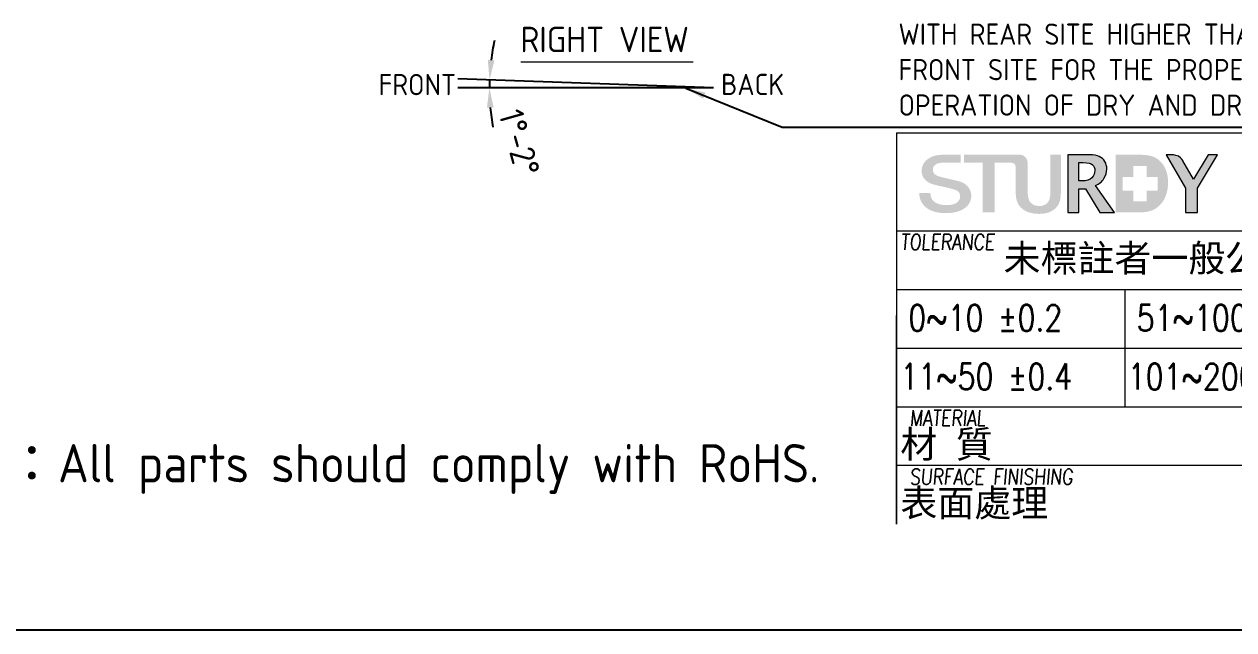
# Model space of a CAD drawing. Header units: millimetres. Extents: x -215875 to 13478, y -2277 to 9476.
# Drawn here: x 4097 to 8361, y 0 to 2136 of the extents above; entities that cross this region are included whole.
import ezdxf

# ---------------------------------------------------------------- set-up
doc = ezdxf.new("R2010")
doc.units = ezdxf.units.MM
doc.header["$MEASUREMENT"] = 0
doc.layers.get('0').update_dxf_attribs({"lineweight": 25})
doc.layers.add('D', color=3, linetype='Continuous', lineweight=13)
doc.layers.add('F', color=7, linetype='Continuous', lineweight=15)
doc.styles.get("Standard").update_dxf_attribs({"font": 'KAIU.TTF'})
doc.styles.add('STU25', font='isocp2.shx')
doc.styles.add('Text', font='romans.shx', dxfattribs={"width": 0.8, "oblique": 10})
doc.dimstyles.new('STU25', dxfattribs={"dimscale": 35, "dimtxt": 2.5, "dimasz": 2, "dimexe": 0.6, "dimexo": 1, "dimgap": 1, "dimtad": 1, "dimdsep": 46, "dimtxsty": 'STU25', "dimcen": 2, "dimazin": 2, "dimtfac": 1, "dimtmove": 0, "dimatfit": 3, "dimfxl": 0, "dimtolj": 1, "dimtzin": 0, "dimarcsym": 0})
doc.dimstyles.new('STU25$7', dxfattribs={"dimscale": 35, "dimtxt": 2.5, "dimasz": 2, "dimexe": 1.25, "dimexo": 0.625, "dimgap": 1, "dimtad": 0, "dimdec": 4, "dimdsep": 46, "dimtxsty": 'STU25', "dimcen": 2.5, "dimazin": 2, "dimtfac": 1, "dimtdec": 4, "dimtmove": 0, "dimatfit": 3, "dimfxl": 0, "dimtolj": 1, "dimtzin": 0, "dimarcsym": 0})

# ---------------------------------------------------------------- blocks, each defined once
blk = doc.blocks.new('新駿LOGO')
at = {"layer": 'F'}
h = blk.add_hatch(color=256, dxfattribs=at)
edge = h.paths.add_edge_path()
edge.add_spline(control_points=[(-529.051, -442.142), (-529.051, -442.306), (-529.019, -442.447), (-528.955, -442.564), (-528.891, -442.681), (-528.802, -442.776), (-528.688, -442.851), (-528.574, -442.925), (-528.443, -442.98), (-528.294, -443.014), (-528.146, -443.048), (-527.986, -443.065), (-527.812, -443.065), (-527.625, -443.065), (-527.465, -443.046), (-527.333, -443.008), (-527.2, -442.969), (-527.093, -442.92), (-527.011, -442.86), (-526.929, -442.799), (-526.87, -442.73), (-526.833, -442.652), (-526.797, -442.573), (-526.778, -442.494), (-526.778, -442.413), (-526.778, -442.248), (-526.821, -442.126), (-526.905, -442.048), (-526.99, -441.97), (-527.082, -441.914), (-527.182, -441.882), (-527.356, -441.826), (-527.558, -441.773), (-527.788, -441.722), (-528.018, -441.672), (-528.302, -441.606), (-528.64, -441.526), (-528.85, -441.478), (-529.024, -441.415), (-529.164, -441.336), (-529.303, -441.257), (-529.413, -441.17), (-529.495, -441.074), (-529.578, -440.977), (-529.636, -440.874), (-529.67, -440.766), (-529.704, -440.657), (-529.721, -440.546), (-529.721, -440.434), (-529.721, -440.216), (-529.67, -440.028), (-529.567, -439.869), (-529.464, -439.71), (-529.329, -439.579), (-529.16, -439.474), (-528.991, -439.37), (-528.855, -439.306), (-528.64, -439.256), (-528.426, -439.205), (-528.133, -439.204), (-527.915, -439.204), (-527.659, -439.204), (-526.729, -439.204), (-526.729, -439.204), (-526.729, -439.204), (-526.732, -439.805), (-526.732, -439.805), (-526.732, -439.805), (-528.141, -439.796), (-528.282, -439.825), (-528.386, -439.847), (-528.478, -439.858), (-528.565, -439.9), (-528.651, -439.942), (-528.723, -439.999), (-528.78, -440.072), (-528.837, -440.144), (-528.866, -440.235), (-528.866, -440.343), (-528.866, -440.496), (-528.812, -440.616), (-528.705, -440.702), (-528.598, -440.789), (-528.458, -440.854), (-528.284, -440.898), (-528.266, -440.902), (-528.194, -440.919), (-528.069, -440.95), (-527.943, -440.98), (-527.803, -441.013), (-527.648, -441.049), (-527.493, -441.086), (-527.341, -441.121), (-527.193, -441.155), (-527.044, -441.189), (-526.938, -441.214), (-526.874, -441.231), (-526.715, -441.275), (-526.576, -441.335), (-526.457, -441.411), (-526.338, -441.488), (-526.239, -441.575), (-526.159, -441.674), (-526.079, -441.773), (-526.02, -441.878), (-525.981, -441.991), (-525.943, -442.103), (-525.923, -442.216), (-525.923, -442.329), (-525.923, -442.57), (-525.979, -442.776), (-526.091, -442.947), (-526.203, -443.118), (-526.349, -443.258), (-526.532, -443.366), (-526.715, -443.476), (-526.922, -443.555), (-527.155, -443.605), (-527.388, -443.655), (-527.625, -443.681), (-527.867, -443.681), (-528.145, -443.681), (-528.408, -443.65), (-528.653, -443.59), (-528.9, -443.53), (-529.115, -443.437), (-529.297, -443.313), (-529.48, -443.188), (-529.626, -443.028), (-529.735, -442.833), (-529.845, -442.637), (-529.902, -442.407), (-529.906, -442.142), (-529.906, -442.142), (-529.051, -442.142), (-529.051, -442.142)], knot_values=[0, 0, 0, 0, 1, 1, 1, 2, 2, 2, 3, 3, 3, 4, 4, 4, 5, 5, 5, 6, 6, 6, 7, 7, 7, 8, 8, 8, 9, 9, 9, 10, 10, 10, 11, 11, 11, 12, 12, 12, 13, 13, 13, 14, 14, 14, 15, 15, 15, 16, 16, 16, 17, 17, 17, 18, 18, 18, 19, 19, 19, 20, 20, 20, 21, 21, 21, 22, 22, 22, 23, 23, 23, 24, 24, 24, 25, 25, 25, 26, 26, 26, 27, 27, 27, 28, 28, 28, 29, 29, 29, 30, 30, 30, 31, 31, 31, 32, 32, 32, 33, 33, 33, 34, 34, 34, 35, 35, 35, 36, 36, 36, 37, 37, 37, 38, 38, 38, 39, 39, 39, 40, 40, 40, 41, 41, 41, 42, 42, 42, 43, 43, 43, 44, 44, 44, 45, 45, 45, 45], degree=3, periodic=0)
edge = h.paths.add_edge_path()
edge.add_spline(control_points=[(-522.525, -440.141), (-522.54, -440.04), (-522.569, -439.94), (-522.628, -439.896), (-522.768, -439.792), (-522.902, -439.814), (-522.902, -439.814), (-522.902, -439.814), (-523.024, -439.814), (-523.024, -439.814), (-523.024, -439.814), (-524.139, -439.814), (-524.139, -439.814), (-524.139, -439.814), (-524.139, -443.624), (-524.139, -443.624), (-524.139, -443.624), (-525.057, -443.624), (-525.057, -443.624), (-525.057, -443.624), (-525.057, -439.814), (-525.057, -439.814), (-525.057, -439.814), (-526.468, -439.814), (-526.468, -439.814), (-526.468, -439.814), (-526.468, -439.204), (-526.468, -439.204), (-526.468, -439.204), (-522.387, -439.204), (-522.387, -439.204)], knot_values=[5.578051, 5.578051, 5.578051, 5.578051, 6, 6, 6, 7, 7, 7, 8, 8, 8, 9, 9, 9, 10, 10, 10, 11, 11, 11, 12, 12, 12, 13, 13, 13, 14, 14, 14, 15, 15, 15, 15], degree=3, periodic=0)
edge.add_spline(control_points=[(-522.396, -439.204), (-522.311, -439.204), (-522.216, -439.204), (-522.216, -439.204), (-522.216, -439.204), (-521.96, -439.187), (-521.763, -439.406), (-521.582, -439.606), (-521.607, -439.851), (-521.607, -439.851), (-521.607, -439.851), (-521.607, -441.917), (-521.607, -441.917), (-521.607, -442.407), (-521.523, -442.732), (-521.357, -442.891), (-521.191, -443.051), (-520.975, -443.131), (-520.71, -443.131), (-520.449, -443.131), (-520.242, -443.052), (-520.087, -442.894), (-519.933, -442.736), (-519.855, -442.433), (-519.855, -441.982), (-519.855, -441.982), (-519.855, -439.204), (-519.855, -439.204), (-519.855, -439.204), (-519.054, -439.204), (-519.054, -439.204), (-519.054, -439.204), (-519.054, -441.919), (-519.054, -441.919), (-519.054, -442.431), (-519.119, -442.798), (-519.247, -443.02), (-519.375, -443.242), (-519.561, -443.417), (-519.804, -443.544), (-520.047, -443.671), (-520.354, -443.735), (-520.727, -443.735), (-521.094, -443.735), (-521.408, -443.676), (-521.671, -443.558), (-521.933, -443.439), (-522.142, -443.263), (-522.295, -443.029), (-522.448, -442.795), (-522.525, -442.422), (-522.525, -441.91), (-522.525, -441.91), (-522.525, -440.923), (-522.525, -440.141)], knot_values=[0.44538, 0.44538, 0.44538, 0.44538, 1, 1, 1, 2, 2, 2, 3, 3, 3, 4, 4, 4, 5, 5, 5, 6, 6, 6, 7, 7, 7, 8, 8, 8, 9, 9, 9, 10, 10, 10, 11, 11, 11, 12, 12, 12, 13, 13, 13, 14, 14, 14, 15, 15, 15, 16, 16, 16, 17, 17, 17, 17.603917, 17.603917, 17.603917, 17.603917], degree=3, periodic=0)
h = blk.add_hatch(color=256, dxfattribs=at)
edge = h.paths.add_edge_path()
edge.add_spline(control_points=[(-522.216, -439.204), (-522.216, -439.204), (-526.468, -439.204), (-526.468, -439.204)], knot_values=[14, 14, 14, 14, 15, 15, 15, 15], degree=3, periodic=0)
edge.add_spline(control_points=[(-526.468, -439.204), (-526.468, -439.204), (-526.468, -439.814), (-526.468, -439.814)], knot_values=[13, 13, 13, 13, 14, 14, 14, 14], degree=3, periodic=0)
edge.add_spline(control_points=[(-526.468, -439.814), (-526.468, -439.814), (-525.057, -439.814), (-525.057, -439.814)], knot_values=[12, 12, 12, 12, 13, 13, 13, 13], degree=3, periodic=0)
edge.add_spline(control_points=[(-525.057, -439.814), (-525.057, -439.814), (-525.057, -443.624), (-525.057, -443.624)], knot_values=[11, 11, 11, 11, 12, 12, 12, 12], degree=3, periodic=0)
edge.add_spline(control_points=[(-525.057, -443.624), (-525.057, -443.624), (-524.139, -443.624), (-524.139, -443.624)], knot_values=[10, 10, 10, 10, 11, 11, 11, 11], degree=3, periodic=0)
edge.add_spline(control_points=[(-524.139, -443.624), (-524.139, -443.624), (-524.139, -439.814), (-524.139, -439.814)], knot_values=[9, 9, 9, 9, 10, 10, 10, 10], degree=3, periodic=0)
edge.add_spline(control_points=[(-524.139, -439.814), (-524.139, -439.814), (-523.024, -439.814), (-523.024, -439.814)], knot_values=[8, 8, 8, 8, 9, 9, 9, 9], degree=3, periodic=0)
edge.add_spline(control_points=[(-523.024, -439.814), (-523.024, -439.814), (-522.902, -439.814), (-522.902, -439.814)], knot_values=[7, 7, 7, 7, 8, 8, 8, 8], degree=3, periodic=0)
edge.add_spline(control_points=[(-522.902, -439.814), (-522.902, -439.814), (-522.768, -439.792), (-522.628, -439.896)], knot_values=[6, 6, 6, 6, 7, 7, 7, 7], degree=3, periodic=0)
edge.add_spline(control_points=[(-522.628, -439.896), (-522.569, -439.94), (-522.54, -440.04), (-522.525, -440.141)], knot_values=[5.578051, 5.578051, 5.578051, 5.578051, 6, 6, 6, 6], degree=3, periodic=0)
edge.add_spline(control_points=[(-522.525, -440.141), (-522.525, -440.923), (-522.525, -441.91), (-522.525, -441.91)], knot_values=[17, 17, 17, 17, 17.603917, 17.603917, 17.603917, 17.603917], degree=3, periodic=0)
edge.add_spline(control_points=[(-522.525, -441.91), (-522.525, -442.422), (-522.448, -442.795), (-522.295, -443.029)], knot_values=[16, 16, 16, 16, 17, 17, 17, 17], degree=3, periodic=0)
edge.add_spline(control_points=[(-522.295, -443.029), (-522.142, -443.263), (-521.933, -443.439), (-521.671, -443.558)], knot_values=[15, 15, 15, 15, 16, 16, 16, 16], degree=3, periodic=0)
edge.add_spline(control_points=[(-521.671, -443.558), (-521.408, -443.676), (-521.094, -443.735), (-520.727, -443.735)], knot_values=[14, 14, 14, 14, 15, 15, 15, 15], degree=3, periodic=0)
edge.add_spline(control_points=[(-520.727, -443.735), (-520.354, -443.735), (-520.047, -443.671), (-519.804, -443.544)], knot_values=[13, 13, 13, 13, 14, 14, 14, 14], degree=3, periodic=0)
edge.add_spline(control_points=[(-519.804, -443.544), (-519.561, -443.417), (-519.375, -443.242), (-519.247, -443.02)], knot_values=[12, 12, 12, 12, 13, 13, 13, 13], degree=3, periodic=0)
edge.add_spline(control_points=[(-519.247, -443.02), (-519.119, -442.798), (-519.054, -442.431), (-519.054, -441.919)], knot_values=[11, 11, 11, 11, 12, 12, 12, 12], degree=3, periodic=0)
edge.add_spline(control_points=[(-519.054, -441.919), (-519.054, -441.919), (-519.054, -439.204), (-519.054, -439.204)], knot_values=[10, 10, 10, 10, 11, 11, 11, 11], degree=3, periodic=0)
edge.add_spline(control_points=[(-519.054, -439.204), (-519.054, -439.204), (-519.855, -439.204), (-519.855, -439.204)], knot_values=[9, 9, 9, 9, 10, 10, 10, 10], degree=3, periodic=0)
edge.add_spline(control_points=[(-519.855, -439.204), (-519.855, -439.204), (-519.855, -441.982), (-519.855, -441.982)], knot_values=[8, 8, 8, 8, 9, 9, 9, 9], degree=3, periodic=0)
edge.add_spline(control_points=[(-519.855, -441.982), (-519.855, -442.433), (-519.933, -442.736), (-520.087, -442.894)], knot_values=[7, 7, 7, 7, 8, 8, 8, 8], degree=3, periodic=0)
edge.add_spline(control_points=[(-520.087, -442.894), (-520.242, -443.052), (-520.449, -443.131), (-520.71, -443.131)], knot_values=[6, 6, 6, 6, 7, 7, 7, 7], degree=3, periodic=0)
edge.add_spline(control_points=[(-520.71, -443.131), (-520.975, -443.131), (-521.191, -443.051), (-521.357, -442.891)], knot_values=[5, 5, 5, 5, 6, 6, 6, 6], degree=3, periodic=0)
edge.add_spline(control_points=[(-521.357, -442.891), (-521.523, -442.732), (-521.607, -442.407), (-521.607, -441.917)], knot_values=[4, 4, 4, 4, 5, 5, 5, 5], degree=3, periodic=0)
edge.add_spline(control_points=[(-521.607, -441.917), (-521.607, -441.917), (-521.607, -439.851), (-521.607, -439.851)], knot_values=[3, 3, 3, 3, 4, 4, 4, 4], degree=3, periodic=0)
edge.add_spline(control_points=[(-521.607, -439.851), (-521.607, -439.851), (-521.582, -439.606), (-521.763, -439.406)], knot_values=[2, 2, 2, 2, 3, 3, 3, 3], degree=3, periodic=0)
edge.add_spline(control_points=[(-521.763, -439.406), (-521.96, -439.187), (-522.216, -439.204), (-522.216, -439.204)], knot_values=[1, 1, 1, 1, 2, 2, 2, 2], degree=3, periodic=0)
h = blk.add_hatch(color=256, dxfattribs=at)
edge = h.paths.add_edge_path()
edge.add_spline(control_points=[(-518.536, -443.624), (-518.536, -443.624), (-518.536, -439.204), (-518.536, -439.204), (-518.536, -439.204), (-516.884, -439.204), (-516.884, -439.204), (-516.545, -439.204), (-516.288, -439.246), (-516.111, -439.33), (-515.934, -439.415), (-515.794, -439.544), (-515.692, -439.716), (-515.59, -439.888), (-515.538, -440.082), (-515.538, -440.299), (-515.538, -440.557), (-515.613, -440.802), (-515.762, -441.032), (-515.912, -441.261), (-516.122, -441.437), (-516.394, -441.558), (-516.394, -441.558), (-514.952, -443.624), (-514.952, -443.624), (-514.952, -443.624), (-516.071, -443.624), (-516.071, -443.624), (-516.071, -443.624), (-517.172, -441.815), (-517.172, -441.815), (-517.172, -441.815), (-517.672, -441.815), (-517.672, -441.815), (-517.672, -441.815), (-517.672, -443.624), (-517.672, -443.624), (-517.672, -443.624), (-518.536, -443.624), (-518.536, -443.624)], knot_values=[0, 0, 0, 0, 1, 1, 1, 2, 2, 2, 3, 3, 3, 4, 4, 4, 5, 5, 5, 6, 6, 6, 7, 7, 7, 8, 8, 8, 9, 9, 9, 10, 10, 10, 11, 11, 11, 12, 12, 12, 13, 13, 13, 13], degree=3, periodic=0)
edge = h.paths.add_edge_path(flags=16)
edge.add_spline(control_points=[(-517.672, -441.21), (-517.672, -441.21), (-517.462, -441.21), (-517.462, -441.21), (-517.084, -441.21), (-516.822, -441.127), (-516.676, -440.962), (-516.53, -440.796), (-516.456, -440.609), (-516.456, -440.4), (-516.456, -440.219), (-516.515, -440.075), (-516.633, -439.968), (-516.751, -439.862), (-516.991, -439.809), (-517.351, -439.809), (-517.351, -439.809), (-517.672, -439.809), (-517.672, -439.809), (-517.672, -439.809), (-517.672, -441.21), (-517.672, -441.21)], knot_values=[0, 0, 0, 0, 1, 1, 1, 2, 2, 2, 3, 3, 3, 4, 4, 4, 5, 5, 5, 6, 6, 6, 7, 7, 7, 7], degree=3, periodic=0)
h = blk.add_hatch(color=256, dxfattribs=at)
edge = h.paths.add_edge_path()
edge.add_spline(control_points=[(-514.869, -439.204), (-514.869, -439.204), (-514.869, -443.624), (-514.869, -443.624)], knot_values=[0, 0, 0, 0, 1, 1, 1, 1], degree=3, periodic=0)
edge.add_spline(control_points=[(-514.869, -443.624), (-514.869, -443.624), (-513.047, -443.624), (-513.047, -443.624)], knot_values=[8, 8, 8, 8, 9, 9, 9, 9], degree=3, periodic=0)
edge.add_spline(control_points=[(-513.047, -443.624), (-512.514, -443.624), (-512.094, -443.524), (-511.788, -443.322)], knot_values=[7, 7, 7, 7, 8, 8, 8, 8], degree=3, periodic=0)
edge.add_spline(control_points=[(-511.788, -443.322), (-511.48, -443.121), (-511.247, -442.847), (-511.087, -442.501)], knot_values=[6, 6, 6, 6, 7, 7, 7, 7], degree=3, periodic=0)
edge.add_spline(control_points=[(-511.087, -442.501), (-510.927, -442.155), (-510.846, -441.761), (-510.846, -441.321)], knot_values=[5, 5, 5, 5, 6, 6, 6, 6], degree=3, periodic=0)
edge.add_spline(control_points=[(-510.846, -441.321), (-510.846, -440.871), (-510.931, -440.488), (-511.099, -440.17)], knot_values=[4, 4, 4, 4, 5, 5, 5, 5], degree=3, periodic=0)
edge.add_spline(control_points=[(-511.099, -440.17), (-511.267, -439.852), (-511.493, -439.612), (-511.777, -439.448)], knot_values=[3, 3, 3, 3, 4, 4, 4, 4], degree=3, periodic=0)
edge.add_spline(control_points=[(-511.777, -439.448), (-512.061, -439.285), (-512.457, -439.204), (-512.967, -439.204)], knot_values=[2, 2, 2, 2, 3, 3, 3, 3], degree=3, periodic=0)
edge.add_spline(control_points=[(-512.967, -439.204), (-512.967, -439.204), (-514.869, -439.204), (-514.869, -439.204)], knot_values=[1, 1, 1, 1, 2, 2, 2, 2], degree=3, periodic=0)
h.paths.add_polyline_path([(-514.335, -441.95), (-513.511, -441.95), (-513.511, -442.773), (-512.482, -442.773), (-512.482, -441.95), (-511.637, -441.95), (-511.637, -440.92), (-512.482, -440.92), (-512.482, -440.074), (-513.511, -440.074), (-513.511, -440.92), (-514.335, -440.92)], flags=16)
h = blk.add_hatch(color=256, dxfattribs=at)
edge = h.paths.add_edge_path()
edge.add_spline(control_points=[(-509.511, -443.624), (-509.511, -443.624), (-509.511, -441.772), (-509.511, -441.772), (-509.511, -441.772), (-510.996, -439.204), (-510.996, -439.204), (-510.996, -439.204), (-510.644, -439.204), (-510.644, -439.204), (-510.644, -439.204), (-510.299, -439.189), (-510.044, -439.321), (-509.79, -439.454), (-509.707, -439.678), (-509.707, -439.678), (-509.707, -439.678), (-508.902, -441.069), (-508.902, -441.069), (-508.902, -441.069), (-507.778, -439.204), (-507.778, -439.204), (-507.778, -439.204), (-507.048, -439.204), (-507.048, -439.204), (-507.048, -439.204), (-508.592, -441.767), (-508.592, -441.767), (-508.592, -441.767), (-508.592, -443.624), (-508.592, -443.624), (-508.592, -443.624), (-509.511, -443.624), (-509.511, -443.624)], knot_values=[0, 0, 0, 0, 1, 1, 1, 2, 2, 2, 3, 3, 3, 4, 4, 4, 5, 5, 5, 6, 6, 6, 7, 7, 7, 8, 8, 8, 9, 9, 9, 10, 10, 10, 11, 11, 11, 11], degree=3, periodic=0)
at = {"layer": 'F', "lineweight": 0}
for points, knots in [([(-518.536, -443.624), (-518.536, -443.624), (-518.536, -439.204), (-518.536, -439.204), (-518.536, -439.204), (-516.884, -439.204), (-516.884, -439.204), (-516.545, -439.204), (-516.288, -439.246), (-516.111, -439.33), (-515.934, -439.415), (-515.794, -439.544), (-515.692, -439.716), (-515.59, -439.888), (-515.538, -440.082), (-515.538, -440.299), (-515.538, -440.557), (-515.613, -440.802), (-515.762, -441.032), (-515.912, -441.261), (-516.122, -441.437), (-516.394, -441.558), (-516.394, -441.558), (-514.952, -443.624), (-514.952, -443.624), (-514.952, -443.624), (-516.071, -443.624), (-516.071, -443.624), (-516.071, -443.624), (-517.172, -441.815), (-517.172, -441.815), (-517.172, -441.815), (-517.672, -441.815), (-517.672, -441.815), (-517.672, -441.815), (-517.672, -443.624), (-517.672, -443.624), (-517.672, -443.624), (-518.536, -443.624), (-518.536, -443.624)], [0, 0, 0, 0, 1, 1, 1, 2, 2, 2, 3, 3, 3, 4, 4, 4, 5, 5, 5, 6, 6, 6, 7, 7, 7, 8, 8, 8, 9, 9, 9, 10, 10, 10, 11, 11, 11, 12, 12, 12, 13, 13, 13, 13]), ([(-509.511, -443.624), (-509.511, -443.624), (-509.511, -441.772), (-509.511, -441.772), (-509.511, -441.772), (-510.996, -439.204), (-510.996, -439.204), (-510.996, -439.204), (-510.644, -439.204), (-510.644, -439.204), (-510.644, -439.204), (-510.299, -439.189), (-510.044, -439.321), (-509.79, -439.454), (-509.707, -439.678), (-509.707, -439.678), (-509.707, -439.678), (-508.902, -441.069), (-508.902, -441.069), (-508.902, -441.069), (-507.778, -439.204), (-507.778, -439.204), (-507.778, -439.204), (-507.048, -439.204), (-507.048, -439.204), (-507.048, -439.204), (-508.592, -441.767), (-508.592, -441.767), (-508.592, -441.767), (-508.592, -443.624), (-508.592, -443.624), (-508.592, -443.624), (-509.511, -443.624), (-509.511, -443.624)], [0, 0, 0, 0, 1, 1, 1, 2, 2, 2, 3, 3, 3, 4, 4, 4, 5, 5, 5, 6, 6, 6, 7, 7, 7, 8, 8, 8, 9, 9, 9, 10, 10, 10, 11, 11, 11, 11]), ([(-517.672, -441.21), (-517.672, -441.21), (-517.462, -441.21), (-517.462, -441.21), (-517.084, -441.21), (-516.822, -441.127), (-516.676, -440.962), (-516.53, -440.796), (-516.456, -440.609), (-516.456, -440.4), (-516.456, -440.219), (-516.515, -440.075), (-516.633, -439.968), (-516.751, -439.862), (-516.991, -439.809), (-517.351, -439.809), (-517.351, -439.809), (-517.672, -439.809), (-517.672, -439.809), (-517.672, -439.809), (-517.672, -441.21), (-517.672, -441.21)], [0, 0, 0, 0, 1, 1, 1, 2, 2, 2, 3, 3, 3, 4, 4, 4, 5, 5, 5, 6, 6, 6, 7, 7, 7, 7])]:
    blk.add_open_spline(points, degree=3, knots=knots, dxfattribs=at)
blk = doc.blocks.new('H421')
at = {"layer": 'F', "color": 7}
for p, q in [((155.911, 38.089), (286.911, 38.089)), ((155.911, 30.589), (286.911, 30.589)), ((155.911, 26.089), (227.911, 26.089)), ((173.411, 26.089), (173.411, 17.089)), ((155.911, 8.089), (155.911, 24.089)), ((155.911, 21.589), (286.911, 21.589)), ((155.911, 17.089), (286.911, 17.089)), ((286.911, 12.589), (155.911, 12.589))]:
    blk.add_line(p, q, dxfattribs=at)
at = {"layer": 'F'}
for p, q in [((155.911, 38.089), (155.911, 17.089)), ((155.911, 24.089), (155.911, 16.089)), ((155.911, 17.089), (155.911, 8.089))]:
    blk.add_line(p, q, dxfattribs=at)
blk.add_blockref('新駿LOGO', (687.56, 475.621))
at = {"layer": 'F', "color": 1, "lineweight": 15, "style": 'Text', "oblique": 5, "width": 0.8}
for s, p in [('TOLERANCE', (156.227, 29.13)), ('MATERIAL', (156.917, 15.63)), ('SURFACE FINISHING', (156.917, 11.13))]:
    blk.add_text(s, height=1.2, dxfattribs=at).set_placement(p)
at = {"layer": 'F', "lineweight": -3}
for s, p in [('未標註者一般公差表', (164.115, 27.45)), ('材 質', (156.206, 13.189)), ('表面處理', (156.206, 8.689))]:
    blk.add_text(s, height=2.0757, dxfattribs=at).set_placement(p)
at = {"layer": 'F', "lineweight": 20, "style": 'Text', "width": 0.8}
for s, p in [('0~10 ±0.2', (156.816, 22.912)), ('51~100±0.6', (174.316, 22.912)), ('11~50 ±0.4', (156.204, 18.412)), ('101~200±0.8', (173.627, 18.412))]:
    blk.add_text(s, height=2, dxfattribs=at).set_placement(p)
blk = doc.blocks.new('*D16')
at = {"layer": 'D', "color": 0, "linetype": 'Continuous', "lineweight": -2}
for start, end in [(167.8397, 172.9199), (178, 180), (185.0801, 190.1603)]:
    blk.add_arc((6526.6, 1911.5), 789.7, start, end, dxfattribs=at)
at = {"layer": 'D', "color": 0}
for points in [[(5731.3, 2009.8), (5754.5, 2008), (5737.4, 1939.1)], [(5751.6, 1842.1), (5728.3, 1841.1), (5736.9, 1911.5)]]:
    blk.add_solid(points, dxfattribs=at)
at = {"layer": 'Defpoints', "color": 0}
for p in [(5626.2, 1943), (5737.1, 1929.9), (5625.6, 1911.5), (6526.6, 1911.5), (6526.6, 1911.5)]:
    blk.add_point(p, dxfattribs=at)
at = {"layer": 'D', "color": 0, "insert": (5842.5, 1717.8), "char_height": 87.5, "attachment_point": 5, "rotation": 285.815, "style": 'STU25'}
blk.add_mtext('1%%D-2%%D', dxfattribs=at)

msp = doc.modelspace()

# ---------------------------------------------------------------- linework, layer by layer
at = {"linetype": 'Continuous'}
for q in [(5626.166, 1942.98), (5625.617, 1911.536)]:
    msp.add_line((6526.617, 1911.536), q, dxfattribs=at)
at = {"layer": 'D'}
msp.add_line((5847.282, 2002.417), (6454.579, 2002.417), dxfattribs=at)
at = {"layer": 'Defpoints', "color": 6}
msp.add_lwpolyline([(0, 9476), (0, 0), (13478, 0), (13478, 9476)], close=True, dxfattribs=at)

# ---------------------------------------------------------------- block references
at = {"xscale": 46, "yscale": 46, "zscale": 46}
msp.add_blockref('H421', (0, 0), dxfattribs=at)

# ---------------------------------------------------------------- texts
at = {"layer": 'D', "color": 11, "insert": (7178.657, 2388.02), "char_height": 75, "attachment_point": 1}
msp.add_mtext('{\\Fisocp2.shx|c1;\\C3;THE EQUIPMENT SHALL BE \\PADJUST TO A ANGLE OF 1°-2°\\PWITH REAR SITE HIGHER THAN \\PFRONT SITE FOR THE PROPER \\POPERATION OF DRY AND DRAINAGE.}', dxfattribs=at)
at = {"layer": 'D', "insert": (5846.257, 2126.8), "char_height": 90, "attachment_point": 1}
msp.add_mtext('{\\Fisocp2.shx|c1;\\C11;RIGHT VIEW}', dxfattribs=at)
at = {"layer": 'D', "linetype": 'Continuous', "char_height": 75, "width": 218.181, "attachment_point": 1}
for s, insert in [('{\\Fisocp2.shx|c1;FRONT}', (5346.47, 1960.211)), ('{\\Fisocp2.shx|c1;BACK}', (6553.493, 1960.662))]:
    msp.add_mtext(s, dxfattribs=dict(at, insert=insert))
at = {"layer": 'D', "color": 0, "insert": (3690.856, 655.141), "char_height": 135.00867, "attachment_point": 1, "style": 'STU25'}
msp.add_mtext('Note{\\f標楷體|b0|i0|c136|p65;：}All parts should comply with RoHS.', dxfattribs=at)

# ---------------------------------------------------------------- dimensions: what is measured, and where the dimension line sits
at = {"layer": 'D', "linetype": 'Continuous'}
dim = msp.add_angular_dim_2l(base=(5737.084, 1929.913), line1=((6526.617, 1911.536), (5625.617, 1911.536)), line2=((6526.617, 1911.536), (5626.166, 1942.98)), text='1%%D-2%%D', dimstyle='STU25', override={"dimtxsty": 'STU25'}, dxfattribs=at)
dim.commit()
dim.dimension.update_dxf_attribs({"geometry": '*D16', "text_midpoint": (5766.764, 1696.305), "dimtype": 162})

# ---------------------------------------------------------------- leaders
at = {"layer": 'D'}
msp.add_leader([(6429.56, 1909.75), (6769.185, 1772.943), (8404.089, 1772.943)], dimstyle='STU25$7', override={"dimgap": 1, "dimtad": 0}, dxfattribs=at)

doc.saveas('drawing.dxf')
